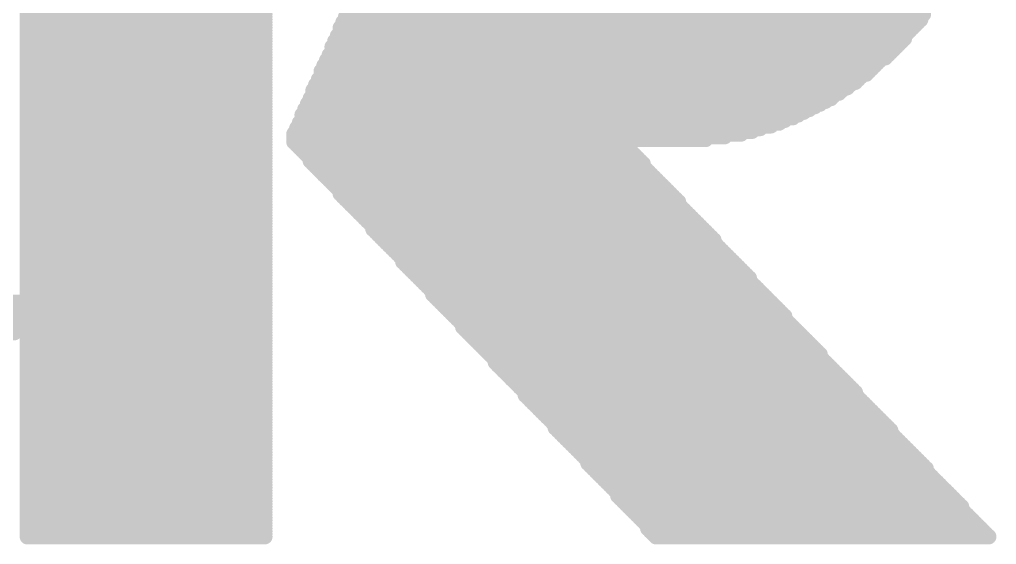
# Model space of a CAD drawing. Extents: x 97 to 206, y 100 to 175.
# Drawn here: x 154.972 to 158.106, y 148.013 to 149.697 of the extents above; entities that cross this region are included whole.
import ezdxf

# ---------------------------------------------------------------- set-up
doc = ezdxf.new("R2010")
doc.units = 0
doc.layers.get('0').update_dxf_attribs({"linetype": 'CONTINUOUS'})
doc.layers.add('SILK-TOP_PHO', color=9, linetype='CONTINUOUS')

# ---------------------------------------------------------------- blocks, each defined once
blk = doc.blocks.new('ROUND_117')
at = {"const_width": 0.02502}
blk.add_lwpolyline([(-0.01251, 0, 1), (0.01251, 0, 1)], format="xyb", close=True, dxfattribs=at)

msp = doc.modelspace()

# ---------------------------------------------------------------- linework, layer by layer
at = {"layer": 'SILK-TOP_PHO', "const_width": 0.050038}
for points in [[(154.997404, 149.714712), (155.758642, 149.714712)], [(154.997404, 149.705822), (155.758642, 149.705822)], [(156.018738, 149.705822), (157.862778, 149.705822)], [(156.027628, 149.714712), (157.871668, 149.714712)], [(154.997404, 149.697186), (155.758642, 149.697186)], [(154.997404, 149.688296), (155.758642, 149.688296)], [(154.997404, 149.67966), (155.758642, 149.67966)], [(154.997404, 149.671024), (155.758642, 149.671024)], [(156.001466, 149.671024), (157.836616, 149.671024)], [(156.010102, 149.688296), (157.854142, 149.688296)], [(156.010102, 149.67966), (157.845506, 149.67966)], [(156.018738, 149.697186), (157.862778, 149.697186)], [(154.997404, 149.662134), (155.758642, 149.662134)], [(154.997404, 149.653498), (155.758642, 149.653498)], [(154.997404, 149.644862), (155.758642, 149.644862)], [(154.997404, 149.635972), (155.758642, 149.635972)], [(155.992576, 149.644862), (157.810454, 149.644862)], [(155.992576, 149.635972), (157.810454, 149.635972)], [(156.001466, 149.662134), (157.82798, 149.662134)], [(156.001466, 149.653498), (157.819344, 149.653498)], [(154.997404, 149.627336), (155.758642, 149.627336)], [(154.997404, 149.618446), (155.758642, 149.618446)], [(154.997404, 149.60981), (155.758642, 149.60981)], [(155.975304, 149.60981), (157.784292, 149.60981)], [(155.98394, 149.627336), (157.801818, 149.627336)], [(155.98394, 149.618446), (157.792928, 149.618446)], [(154.997404, 149.601174), (155.758642, 149.601174)], [(154.997404, 149.592284), (155.758642, 149.592284)], [(154.997404, 149.583648), (155.758642, 149.583648)], [(154.997404, 149.575012), (155.758642, 149.575012)], [(155.966414, 149.583648), (157.75813, 149.583648)], [(155.966414, 149.575012), (157.749494, 149.575012)], [(155.975304, 149.601174), (157.775656, 149.601174)], [(155.975304, 149.592284), (157.766766, 149.592284)], [(154.997404, 149.566122), (155.758642, 149.566122)], [(154.997404, 149.557486), (155.758642, 149.557486)], [(154.997404, 149.548596), (155.758642, 149.548596)], [(155.948888, 149.548596), (157.714442, 149.548596)], [(155.957778, 149.566122), (157.731968, 149.566122)], [(155.957778, 149.557486), (157.723078, 149.557486)], [(154.997404, 149.53996), (155.758642, 149.53996)], [(154.997404, 149.531324), (155.758642, 149.531324)], [(154.997404, 149.522434), (155.758642, 149.522434)], [(154.997404, 149.513798), (155.758642, 149.513798)], [(155.940252, 149.531324), (157.696916, 149.531324)], [(155.940252, 149.522434), (157.68828, 149.522434)], [(155.940252, 149.513798), (157.670754, 149.513798)], [(155.948888, 149.53996), (157.705806, 149.53996)], [(154.997404, 149.505162), (155.758642, 149.505162)], [(154.997404, 149.496272), (155.758642, 149.496272)], [(154.997404, 149.487636), (155.758642, 149.487636)], [(154.997404, 149.478746), (155.758642, 149.478746)], [(155.922726, 149.487636), (157.635956, 149.487636)], [(155.922726, 149.478746), (157.627066, 149.478746)], [(155.931616, 149.505162), (157.662118, 149.505162)], [(155.931616, 149.496272), (157.653228, 149.496272)], [(154.997404, 149.47011), (155.758642, 149.47011)], [(154.997404, 149.461474), (155.758642, 149.461474)], [(154.997404, 149.452584), (155.758642, 149.452584)], [(155.91409, 149.47011), (157.609794, 149.47011)], [(155.91409, 149.461474), (157.600904, 149.461474)], [(155.91409, 149.452584), (157.583378, 149.452584)], [(154.997404, 149.443948), (155.758642, 149.443948)], [(154.997404, 149.435312), (155.758642, 149.435312)], [(154.997404, 149.426422), (155.758642, 149.426422)], [(154.997404, 149.417786), (155.758642, 149.417786)], [(155.896564, 149.426422), (157.539944, 149.426422)], [(155.896564, 149.417786), (157.522418, 149.417786)], [(155.905454, 149.443948), (157.574742, 149.443948)], [(155.905454, 149.435312), (157.557216, 149.435312)], [(154.997404, 149.408896), (155.758642, 149.408896)], [(154.997404, 149.40026), (155.758642, 149.40026)], [(154.997404, 149.391624), (155.758642, 149.391624)], [(155.879038, 149.391624), (157.470094, 149.391624)], [(155.887928, 149.408896), (157.504892, 149.408896)], [(155.887928, 149.40026), (157.487366, 149.40026)], [(154.997404, 149.382734), (155.758642, 149.382734)], [(154.997404, 149.374098), (155.758642, 149.374098)], [(154.997404, 149.365462), (155.758642, 149.365462)], [(154.997404, 149.356572), (155.758642, 149.356572)], [(155.870402, 149.365462), (157.40888, 149.365462)], [(155.870402, 149.356572), (157.382718, 149.356572)], [(155.879038, 149.382734), (157.452568, 149.382734)], [(155.879038, 149.374098), (157.426406, 149.374098)], [(154.997404, 149.347936), (155.758642, 149.347936)], [(154.997404, 149.339046), (155.758642, 149.339046)], [(154.997404, 149.33041), (155.758642, 149.33041)], [(154.997404, 149.321774), (155.758642, 149.321774)], [(155.852876, 149.33041), (157.286706, 149.33041)], [(155.852876, 149.321774), (157.234128, 149.321774)], [(155.861766, 149.347936), (157.347666, 149.347936)], [(155.861766, 149.339046), (157.321504, 149.339046)], [(154.997404, 149.312884), (155.758642, 149.312884)], [(154.997404, 149.304248), (155.758642, 149.304248)], [(154.997404, 149.295612), (155.758642, 149.295612)], [(155.852876, 149.312884), (157.173168, 149.312884)], [(155.852876, 149.304248), (156.902404, 149.304248)], [(155.861766, 149.295612), (156.911294, 149.295612)], [(154.997404, 149.286722), (155.758642, 149.286722)], [(154.997404, 149.278086), (155.758642, 149.278086)], [(154.997404, 149.269196), (155.758642, 149.269196)], [(154.997404, 149.26056), (155.758642, 149.26056)], [(155.870402, 149.286722), (156.91993, 149.286722)], [(155.879038, 149.278086), (156.928566, 149.278086)], [(155.887928, 149.269196), (156.937456, 149.269196)], [(155.896564, 149.26056), (156.946092, 149.26056)], [(154.997404, 149.251924), (155.758642, 149.251924)], [(154.997404, 149.243034), (155.758642, 149.243034)], [(154.997404, 149.234398), (155.758642, 149.234398)], [(155.905454, 149.251924), (156.954728, 149.251924)], [(155.905454, 149.243034), (156.963618, 149.243034)], [(155.91409, 149.234398), (156.972254, 149.234398)], [(154.997404, 149.225762), (155.758642, 149.225762)], [(154.997404, 149.216872), (155.758642, 149.216872)], [(154.997404, 149.208236), (155.758642, 149.208236)], [(154.997404, 149.199346), (155.758642, 149.199346)], [(155.922726, 149.225762), (156.972254, 149.225762)], [(155.931616, 149.216872), (156.981144, 149.216872)], [(155.940252, 149.208236), (156.98978, 149.208236)], [(155.948888, 149.199346), (156.998416, 149.199346)], [(154.997404, 149.19071), (155.758642, 149.19071)], [(154.997404, 149.182074), (155.758642, 149.182074)], [(154.997404, 149.173184), (155.758642, 149.173184)], [(154.997404, 149.164548), (155.758642, 149.164548)], [(155.957778, 149.19071), (157.007306, 149.19071)], [(155.966414, 149.182074), (157.015942, 149.182074)], [(155.975304, 149.173184), (157.024578, 149.173184)], [(155.98394, 149.164548), (157.033468, 149.164548)], [(154.997404, 149.155912), (155.758642, 149.155912)], [(154.997404, 149.147022), (155.758642, 149.147022)], [(154.997404, 149.138386), (155.758642, 149.138386)], [(155.992576, 149.155912), (157.042104, 149.155912)], [(156.001466, 149.147022), (157.050994, 149.147022)], [(156.001466, 149.138386), (157.05963, 149.138386)], [(154.997404, 149.129496), (155.758642, 149.129496)], [(154.997404, 149.12086), (155.758642, 149.12086)], [(154.997404, 149.112224), (155.758642, 149.112224)], [(154.997404, 149.103334), (155.758642, 149.103334)], [(156.010102, 149.129496), (157.068266, 149.129496)], [(156.018738, 149.12086), (157.077156, 149.12086)], [(156.027628, 149.112224), (157.085792, 149.112224)], [(156.036264, 149.103334), (157.085792, 149.103334)], [(154.997404, 149.094698), (155.758642, 149.094698)], [(154.997404, 149.086062), (155.758642, 149.086062)], [(154.997404, 149.077172), (155.758642, 149.077172)], [(156.045154, 149.094698), (157.094428, 149.094698)], [(156.05379, 149.086062), (157.103318, 149.086062)], [(156.062426, 149.077172), (157.111954, 149.077172)], [(154.997404, 149.068536), (155.758642, 149.068536)], [(154.997404, 149.059646), (155.758642, 149.059646)], [(154.997404, 149.05101), (155.758642, 149.05101)], [(154.997404, 149.042374), (155.758642, 149.042374)], [(156.071316, 149.068536), (157.120844, 149.068536)], [(156.079952, 149.059646), (157.12948, 149.059646)], [(156.088588, 149.05101), (157.138116, 149.05101)], [(156.097478, 149.042374), (157.147006, 149.042374)], [(154.997404, 149.033484), (155.758642, 149.033484)], [(154.997404, 149.024848), (155.758642, 149.024848)], [(154.997404, 149.016212), (155.758642, 149.016212)], [(156.106114, 149.033484), (157.155642, 149.033484)], [(156.106114, 149.024848), (157.164278, 149.024848)], [(156.115004, 149.016212), (157.173168, 149.016212)], [(154.997404, 149.007322), (155.758642, 149.007322)], [(154.997404, 148.998686), (155.758642, 148.998686)], [(154.997404, 148.989796), (155.758642, 148.989796)], [(154.997404, 148.98116), (155.758642, 148.98116)], [(156.12364, 149.007322), (157.181804, 149.007322)], [(156.132276, 148.998686), (157.190694, 148.998686)], [(156.141166, 148.989796), (157.19933, 148.989796)], [(156.149802, 148.98116), (157.19933, 148.98116)], [(154.997404, 148.972524), (155.758642, 148.972524)], [(154.997404, 148.963634), (155.758642, 148.963634)], [(154.997404, 148.954998), (155.758642, 148.954998)], [(154.997404, 148.946362), (155.758642, 148.946362)], [(156.158438, 148.972524), (157.207966, 148.972524)], [(156.167328, 148.963634), (157.216856, 148.963634)], [(156.175964, 148.954998), (157.225492, 148.954998)], [(156.184854, 148.946362), (157.234128, 148.946362)], [(154.997404, 148.937472), (155.758642, 148.937472)], [(154.997404, 148.928836), (155.758642, 148.928836)], [(154.997404, 148.919946), (155.758642, 148.919946)], [(156.19349, 148.937472), (157.243018, 148.937472)], [(156.202126, 148.928836), (157.251654, 148.928836)], [(156.202126, 148.919946), (157.260544, 148.919946)], [(154.997404, 148.91131), (155.758642, 148.91131)], [(154.997404, 148.902674), (155.758642, 148.902674)], [(154.997404, 148.893784), (155.758642, 148.893784)], [(154.997404, 148.885148), (155.758642, 148.885148)], [(156.211016, 148.91131), (157.26918, 148.91131)], [(156.219652, 148.902674), (157.277816, 148.902674)], [(156.228288, 148.893784), (157.286706, 148.893784)], [(156.237178, 148.885148), (157.295342, 148.885148)], [(154.997404, 148.876512), (155.758642, 148.876512)], [(154.997404, 148.867622), (155.758642, 148.867622)], [(154.997404, 148.858986), (155.758642, 148.858986)], [(156.245814, 148.876512), (157.303978, 148.876512)], [(156.254704, 148.867622), (157.312868, 148.867622)], [(156.26334, 148.858986), (157.312868, 148.858986)], [(154.997404, 148.850096), (155.758642, 148.850096)], [(154.997404, 148.84146), (155.758642, 148.84146)], [(154.997404, 148.832824), (155.758642, 148.832824)], [(154.997404, 148.823934), (155.758642, 148.823934)], [(156.271976, 148.850096), (157.321504, 148.850096)], [(156.280866, 148.84146), (157.330394, 148.84146)], [(156.289502, 148.832824), (157.33903, 148.832824)], [(156.298138, 148.823934), (157.347666, 148.823934)], [(152.412954, 148.789136), (155.758642, 148.789136)], [(154.997404, 148.815298), (155.758642, 148.815298)], [(154.997404, 148.806662), (155.758642, 148.806662)], [(154.997404, 148.797772), (155.758642, 148.797772)], [(156.298138, 148.815298), (157.356556, 148.815298)], [(156.307028, 148.806662), (157.365192, 148.806662)], [(156.315664, 148.797772), (157.373828, 148.797772)], [(156.324554, 148.789136), (157.382718, 148.789136)], [(152.42159, 148.780246), (155.758642, 148.780246)], [(152.42159, 148.77161), (155.758642, 148.77161)], [(152.430226, 148.762974), (154.981656, 148.762974)], [(154.997404, 148.762974), (155.758642, 148.762974)], [(156.33319, 148.780246), (157.391354, 148.780246)], [(156.341826, 148.77161), (157.400244, 148.77161)], [(156.350716, 148.762974), (157.40888, 148.762974)], [(152.439116, 148.754084), (154.981656, 148.754084)], [(152.447752, 148.745448), (154.972766, 148.745448)], [(152.447752, 148.736812), (154.972766, 148.736812)], [(152.456388, 148.727922), (154.96413, 148.727922)], [(154.997404, 148.754084), (155.758642, 148.754084)], [(154.997404, 148.745448), (155.758642, 148.745448)], [(154.997404, 148.736812), (155.758642, 148.736812)], [(154.997404, 148.727922), (155.758642, 148.727922)], [(156.359352, 148.754084), (157.417516, 148.754084)], [(156.367988, 148.745448), (157.426406, 148.745448)], [(156.376878, 148.736812), (157.426406, 148.736812)], [(156.385514, 148.727922), (157.435042, 148.727922)], [(152.465278, 148.719286), (154.96413, 148.719286)], [(152.465278, 148.710396), (154.955494, 148.710396)], [(152.473914, 148.70176), (154.955494, 148.70176)], [(154.997404, 148.719286), (155.758642, 148.719286)], [(154.997404, 148.710396), (155.758642, 148.710396)], [(154.997404, 148.70176), (155.758642, 148.70176)], [(156.394404, 148.719286), (157.443678, 148.719286)], [(156.394404, 148.710396), (157.452568, 148.710396)], [(156.40304, 148.70176), (157.461204, 148.70176)], [(152.482804, 148.693124), (154.955494, 148.693124)], [(154.997404, 148.693124), (155.758642, 148.693124)], [(154.997404, 148.684234), (155.758642, 148.684234)], [(154.997404, 148.675598), (155.758642, 148.675598)], [(154.997404, 148.666962), (155.758642, 148.666962)], [(156.411676, 148.693124), (157.470094, 148.693124)], [(156.420566, 148.684234), (157.47873, 148.684234)], [(156.429202, 148.675598), (157.487366, 148.675598)], [(156.437838, 148.666962), (157.496256, 148.666962)], [(154.997404, 148.658072), (155.758642, 148.658072)], [(154.997404, 148.649436), (155.758642, 148.649436)], [(154.997404, 148.640546), (155.758642, 148.640546)], [(154.997404, 148.63191), (155.758642, 148.63191)], [(156.446728, 148.658072), (157.504892, 148.658072)], [(156.455364, 148.649436), (157.513528, 148.649436)], [(156.464254, 148.640546), (157.522418, 148.640546)], [(156.47289, 148.63191), (157.531054, 148.63191)], [(154.997404, 148.623274), (155.758642, 148.623274)], [(154.997404, 148.614384), (155.758642, 148.614384)], [(154.997404, 148.605748), (155.758642, 148.605748)], [(156.481526, 148.623274), (157.539944, 148.623274)], [(156.490416, 148.614384), (157.539944, 148.614384)], [(156.499052, 148.605748), (157.54858, 148.605748)], [(154.997404, 148.597112), (155.758642, 148.597112)], [(154.997404, 148.588222), (155.758642, 148.588222)], [(154.997404, 148.579586), (155.758642, 148.579586)], [(154.997404, 148.570696), (155.758642, 148.570696)], [(156.499052, 148.597112), (157.557216, 148.597112)], [(156.507688, 148.588222), (157.566106, 148.588222)], [(156.516578, 148.579586), (157.574742, 148.579586)], [(156.525214, 148.570696), (157.583378, 148.570696)], [(154.997404, 148.56206), (155.758642, 148.56206)], [(154.997404, 148.553424), (155.758642, 148.553424)], [(154.997404, 148.544534), (155.758642, 148.544534)], [(156.534104, 148.56206), (157.592268, 148.56206)], [(156.54274, 148.553424), (157.600904, 148.553424)], [(156.551376, 148.544534), (157.609794, 148.544534)], [(154.997404, 148.535898), (155.758642, 148.535898)], [(154.997404, 148.527262), (155.758642, 148.527262)], [(154.997404, 148.518372), (155.758642, 148.518372)], [(154.997404, 148.509736), (155.758642, 148.509736)], [(156.560266, 148.535898), (157.61843, 148.535898)], [(156.568902, 148.527262), (157.627066, 148.527262)], [(156.577538, 148.518372), (157.635956, 148.518372)], [(156.586428, 148.509736), (157.644592, 148.509736)], [(154.997404, 148.500846), (155.758642, 148.500846)], [(154.997404, 148.49221), (155.758642, 148.49221)], [(154.997404, 148.483574), (155.758642, 148.483574)], [(156.595064, 148.500846), (157.653228, 148.500846)], [(156.595064, 148.49221), (157.653228, 148.49221)], [(156.603954, 148.483574), (157.662118, 148.483574)], [(154.997404, 148.474684), (155.758642, 148.474684)], [(154.997404, 148.466048), (155.758642, 148.466048)], [(154.997404, 148.457412), (155.758642, 148.457412)], [(154.997404, 148.448522), (155.758642, 148.448522)], [(156.61259, 148.474684), (157.670754, 148.474684)], [(156.621226, 148.466048), (157.679644, 148.466048)], [(156.630116, 148.457412), (157.68828, 148.457412)], [(156.638752, 148.448522), (157.696916, 148.448522)], [(154.997404, 148.439886), (155.758642, 148.439886)], [(154.997404, 148.430996), (155.758642, 148.430996)], [(154.997404, 148.42236), (155.758642, 148.42236)], [(154.997404, 148.413724), (155.758642, 148.413724)], [(156.647388, 148.439886), (157.705806, 148.439886)], [(156.656278, 148.430996), (157.714442, 148.430996)], [(156.664914, 148.42236), (157.723078, 148.42236)], [(156.673804, 148.413724), (157.731968, 148.413724)], [(154.997404, 148.404834), (155.758642, 148.404834)], [(154.997404, 148.396198), (155.758642, 148.396198)], [(154.997404, 148.387562), (155.758642, 148.387562)], [(156.68244, 148.404834), (157.740604, 148.404834)], [(156.691076, 148.396198), (157.749494, 148.396198)], [(156.691076, 148.387562), (157.75813, 148.387562)], [(154.997404, 148.378672), (155.758642, 148.378672)], [(154.997404, 148.370036), (155.758642, 148.370036)], [(154.997404, 148.361146), (155.758642, 148.361146)], [(154.997404, 148.35251), (155.758642, 148.35251)], [(156.699966, 148.378672), (157.766766, 148.378672)], [(156.708602, 148.370036), (157.766766, 148.370036)], [(156.717238, 148.361146), (157.775656, 148.361146)], [(156.726128, 148.35251), (157.784292, 148.35251)], [(154.997404, 148.343874), (155.758642, 148.343874)], [(154.997404, 148.334984), (155.758642, 148.334984)], [(154.997404, 148.326348), (155.758642, 148.326348)], [(156.734764, 148.343874), (157.792928, 148.343874)], [(156.743654, 148.334984), (157.801818, 148.334984)], [(156.75229, 148.326348), (157.810454, 148.326348)], [(154.997404, 148.317712), (155.758642, 148.317712)], [(154.997404, 148.308822), (155.758642, 148.308822)], [(154.997404, 148.300186), (155.758642, 148.300186)], [(154.997404, 148.291296), (155.758642, 148.291296)], [(156.760926, 148.317712), (157.819344, 148.317712)], [(156.769816, 148.308822), (157.82798, 148.308822)], [(156.778452, 148.300186), (157.836616, 148.300186)], [(156.787088, 148.291296), (157.845506, 148.291296)], [(154.997404, 148.28266), (155.758642, 148.28266)], [(154.997404, 148.274024), (155.758642, 148.274024)], [(154.997404, 148.265134), (155.758642, 148.265134)], [(154.997404, 148.256498), (155.758642, 148.256498)], [(156.795978, 148.28266), (157.854142, 148.28266)], [(156.795978, 148.274024), (157.862778, 148.274024)], [(156.804614, 148.265134), (157.871668, 148.265134)], [(156.813504, 148.256498), (157.880304, 148.256498)], [(154.997404, 148.247862), (155.758642, 148.247862)], [(154.997404, 148.238972), (155.758642, 148.238972)], [(154.997404, 148.230336), (155.758642, 148.230336)], [(156.82214, 148.247862), (157.880304, 148.247862)], [(156.830776, 148.238972), (157.889194, 148.238972)], [(156.839666, 148.230336), (157.89783, 148.230336)], [(154.997404, 148.221446), (155.758642, 148.221446)], [(154.997404, 148.21281), (155.758642, 148.21281)], [(154.997404, 148.204174), (155.758642, 148.204174)], [(154.997404, 148.195284), (155.758642, 148.195284)], [(156.848302, 148.221446), (157.906466, 148.221446)], [(156.856938, 148.21281), (157.915356, 148.21281)], [(156.865828, 148.204174), (157.923992, 148.204174)], [(156.874464, 148.195284), (157.932628, 148.195284)], [(154.997404, 148.186648), (155.758642, 148.186648)], [(154.997404, 148.178012), (155.758642, 148.178012)], [(154.997404, 148.169122), (155.758642, 148.169122)], [(156.883354, 148.186648), (157.941518, 148.186648)], [(156.89199, 148.178012), (157.950154, 148.178012)], [(156.89199, 148.169122), (157.959044, 148.169122)], [(154.997404, 148.160486), (155.758642, 148.160486)], [(154.997404, 148.151596), (155.758642, 148.151596)], [(154.997404, 148.14296), (155.758642, 148.14296)], [(154.997404, 148.134324), (155.758642, 148.134324)], [(156.900626, 148.160486), (157.96768, 148.160486)], [(156.909516, 148.151596), (157.976316, 148.151596)], [(156.918152, 148.14296), (157.985206, 148.14296)], [(156.926788, 148.134324), (157.993842, 148.134324)], [(154.997404, 148.125434), (155.758642, 148.125434)], [(154.997404, 148.116798), (155.758642, 148.116798)], [(154.997404, 148.108162), (155.758642, 148.108162)], [(154.997404, 148.099272), (155.758642, 148.099272)], [(156.935678, 148.125434), (157.993842, 148.125434)], [(156.944314, 148.116798), (158.002478, 148.116798)], [(156.953204, 148.108162), (158.011368, 148.108162)], [(156.96184, 148.099272), (158.020004, 148.099272)], [(154.997404, 148.090636), (155.758642, 148.090636)], [(154.997404, 148.081746), (155.758642, 148.081746)], [(154.997404, 148.07311), (155.758642, 148.07311)], [(156.970476, 148.090636), (158.028894, 148.090636)], [(156.979366, 148.081746), (158.03753, 148.081746)], [(156.988002, 148.07311), (158.046166, 148.07311)], [(154.997404, 148.064474), (155.758642, 148.064474)], [(154.997404, 148.055584), (155.758642, 148.055584)], [(154.997404, 148.046948), (155.758642, 148.046948)], [(154.997404, 148.038312), (155.758642, 148.038312)], [(156.988002, 148.064474), (158.055056, 148.064474)], [(156.996638, 148.055584), (158.063692, 148.055584)], [(157.005528, 148.046948), (158.072328, 148.046948)], [(157.014164, 148.038312), (158.081218, 148.038312)]]:
    msp.add_lwpolyline(points, dxfattribs=at)

# ---------------------------------------------------------------- block references
at = {"layer": 'SILK-TOP_PHO'}
for p in [(154.997404, 149.714712), (154.997404, 149.705822), (155.758642, 149.714712), (155.758642, 149.705822), (156.018738, 149.705822), (156.027628, 149.714712), (157.862778, 149.705822), (157.871668, 149.714712), (154.997404, 149.697186), (154.997404, 149.688296), (154.997404, 149.67966), (154.997404, 149.671024), (155.758642, 149.697186), (155.758642, 149.688296), (155.758642, 149.67966), (155.758642, 149.671024), (156.001466, 149.671024), (156.010102, 149.688296), (156.010102, 149.67966), (156.018738, 149.697186), (157.836616, 149.671024), (157.845506, 149.67966), (157.854142, 149.688296), (157.862778, 149.697186), (154.997404, 149.662134), (154.997404, 149.653498), (154.997404, 149.644862), (154.997404, 149.635972), (155.758642, 149.662134), (155.758642, 149.653498), (155.758642, 149.644862), (155.758642, 149.635972), (155.992576, 149.644862), (155.992576, 149.635972), (156.001466, 149.662134), (156.001466, 149.653498), (157.810454, 149.644862), (157.810454, 149.635972), (157.819344, 149.653498), (157.82798, 149.662134), (154.997404, 149.627336), (154.997404, 149.618446), (154.997404, 149.60981), (155.758642, 149.627336), (155.758642, 149.618446), (155.758642, 149.60981), (155.975304, 149.60981), (155.98394, 149.627336), (155.98394, 149.618446), (157.784292, 149.60981), (157.792928, 149.618446), (157.801818, 149.627336), (154.997404, 149.601174), (154.997404, 149.592284), (154.997404, 149.583648), (154.997404, 149.575012), (155.758642, 149.601174), (155.758642, 149.592284), (155.758642, 149.583648), (155.758642, 149.575012), (155.966414, 149.583648), (155.966414, 149.575012), (155.975304, 149.601174), (155.975304, 149.592284), (157.749494, 149.575012), (157.75813, 149.583648), (157.766766, 149.592284), (157.775656, 149.601174), (154.997404, 149.566122), (154.997404, 149.557486), (154.997404, 149.548596), (155.758642, 149.566122), (155.758642, 149.557486), (155.758642, 149.548596), (155.948888, 149.548596), (155.957778, 149.566122), (155.957778, 149.557486), (157.714442, 149.548596), (157.723078, 149.557486), (157.731968, 149.566122), (154.997404, 149.53996), (154.997404, 149.531324), (154.997404, 149.522434), (154.997404, 149.513798), (155.758642, 149.53996), (155.758642, 149.531324), (155.758642, 149.522434), (155.758642, 149.513798), (155.940252, 149.531324), (155.940252, 149.522434), (155.940252, 149.513798), (155.948888, 149.53996), (157.670754, 149.513798), (157.68828, 149.522434), (157.696916, 149.531324), (157.705806, 149.53996), (154.997404, 149.505162), (154.997404, 149.496272), (154.997404, 149.487636), (154.997404, 149.478746), (155.758642, 149.505162), (155.758642, 149.496272), (155.758642, 149.487636), (155.758642, 149.478746), (155.922726, 149.487636), (155.922726, 149.478746), (155.931616, 149.505162), (155.931616, 149.496272), (157.627066, 149.478746), (157.635956, 149.487636), (157.653228, 149.496272), (157.662118, 149.505162), (154.997404, 149.47011), (154.997404, 149.461474), (154.997404, 149.452584), (155.758642, 149.47011), (155.758642, 149.461474), (155.758642, 149.452584), (155.91409, 149.47011), (155.91409, 149.461474), (155.91409, 149.452584), (157.583378, 149.452584), (157.600904, 149.461474), (157.609794, 149.47011), (154.997404, 149.443948), (154.997404, 149.435312), (154.997404, 149.426422), (154.997404, 149.417786), (155.758642, 149.443948), (155.758642, 149.435312), (155.758642, 149.426422), (155.758642, 149.417786), (155.896564, 149.426422), (155.896564, 149.417786), (155.905454, 149.443948), (155.905454, 149.435312), (157.522418, 149.417786), (157.539944, 149.426422), (157.557216, 149.435312), (157.574742, 149.443948), (154.997404, 149.408896), (154.997404, 149.40026), (154.997404, 149.391624), (155.758642, 149.408896), (155.758642, 149.40026), (155.758642, 149.391624), (155.879038, 149.391624), (155.887928, 149.408896), (155.887928, 149.40026), (157.470094, 149.391624), (157.487366, 149.40026), (157.504892, 149.408896), (154.997404, 149.382734), (154.997404, 149.374098), (154.997404, 149.365462), (154.997404, 149.356572), (155.758642, 149.382734), (155.758642, 149.374098), (155.758642, 149.365462), (155.758642, 149.356572), (155.870402, 149.365462), (155.870402, 149.356572), (155.879038, 149.382734), (155.879038, 149.374098), (157.382718, 149.356572), (157.40888, 149.365462), (157.426406, 149.374098), (157.452568, 149.382734), (154.997404, 149.347936), (154.997404, 149.339046), (154.997404, 149.33041), (154.997404, 149.321774), (155.758642, 149.347936), (155.758642, 149.339046), (155.758642, 149.33041), (155.758642, 149.321774), (155.852876, 149.33041), (155.852876, 149.321774), (155.861766, 149.347936), (155.861766, 149.339046), (157.234128, 149.321774), (157.286706, 149.33041), (157.321504, 149.339046), (157.347666, 149.347936), (154.997404, 149.312884), (154.997404, 149.304248), (154.997404, 149.295612), (155.758642, 149.312884), (155.758642, 149.304248), (155.758642, 149.295612), (155.852876, 149.312884), (155.852876, 149.304248), (155.861766, 149.295612), (156.902404, 149.304248), (156.911294, 149.295612), (157.173168, 149.312884), (154.997404, 149.286722), (154.997404, 149.278086), (154.997404, 149.269196), (154.997404, 149.26056), (155.758642, 149.286722), (155.758642, 149.278086), (155.758642, 149.269196), (155.758642, 149.26056), (155.870402, 149.286722), (155.879038, 149.278086), (155.887928, 149.269196), (155.896564, 149.26056), (156.91993, 149.286722), (156.928566, 149.278086), (156.937456, 149.269196), (156.946092, 149.26056), (154.997404, 149.251924), (154.997404, 149.243034), (154.997404, 149.234398), (155.758642, 149.251924), (155.758642, 149.243034), (155.758642, 149.234398), (155.905454, 149.251924), (155.905454, 149.243034), (155.91409, 149.234398), (156.954728, 149.251924), (156.963618, 149.243034), (156.972254, 149.234398), (154.997404, 149.225762), (154.997404, 149.216872), (154.997404, 149.208236), (154.997404, 149.199346), (155.758642, 149.225762), (155.758642, 149.216872), (155.758642, 149.208236), (155.758642, 149.199346), (155.922726, 149.225762), (155.931616, 149.216872), (155.940252, 149.208236), (155.948888, 149.199346), (156.972254, 149.225762), (156.981144, 149.216872), (156.98978, 149.208236), (156.998416, 149.199346), (154.997404, 149.19071), (154.997404, 149.182074), (154.997404, 149.173184), (154.997404, 149.164548), (155.758642, 149.19071), (155.758642, 149.182074), (155.758642, 149.173184), (155.758642, 149.164548), (155.957778, 149.19071), (155.966414, 149.182074), (155.975304, 149.173184), (155.98394, 149.164548), (157.007306, 149.19071), (157.015942, 149.182074), (157.024578, 149.173184), (157.033468, 149.164548), (154.997404, 149.155912), (154.997404, 149.147022), (154.997404, 149.138386), (155.758642, 149.155912), (155.758642, 149.147022), (155.758642, 149.138386), (155.992576, 149.155912), (156.001466, 149.147022), (156.001466, 149.138386), (157.042104, 149.155912), (157.050994, 149.147022), (157.05963, 149.138386), (154.997404, 149.129496), (154.997404, 149.12086), (154.997404, 149.112224), (154.997404, 149.103334), (155.758642, 149.129496), (155.758642, 149.12086), (155.758642, 149.112224), (155.758642, 149.103334), (156.010102, 149.129496), (156.018738, 149.12086), (156.027628, 149.112224), (156.036264, 149.103334), (157.068266, 149.129496), (157.077156, 149.12086), (157.085792, 149.112224), (157.085792, 149.103334), (154.997404, 149.094698), (154.997404, 149.086062), (154.997404, 149.077172), (155.758642, 149.094698), (155.758642, 149.086062), (155.758642, 149.077172), (156.045154, 149.094698), (156.05379, 149.086062), (156.062426, 149.077172), (157.094428, 149.094698), (157.103318, 149.086062), (157.111954, 149.077172), (154.997404, 149.068536), (154.997404, 149.059646), (154.997404, 149.05101), (154.997404, 149.042374), (155.758642, 149.068536), (155.758642, 149.059646), (155.758642, 149.05101), (155.758642, 149.042374), (156.071316, 149.068536), (156.079952, 149.059646), (156.088588, 149.05101), (156.097478, 149.042374), (157.120844, 149.068536), (157.12948, 149.059646), (157.138116, 149.05101), (157.147006, 149.042374), (154.997404, 149.033484), (154.997404, 149.024848), (154.997404, 149.016212), (155.758642, 149.033484), (155.758642, 149.024848), (155.758642, 149.016212), (156.106114, 149.033484), (156.106114, 149.024848), (156.115004, 149.016212), (157.155642, 149.033484), (157.164278, 149.024848), (157.173168, 149.016212), (154.997404, 149.007322), (154.997404, 148.998686), (154.997404, 148.989796), (154.997404, 148.98116), (155.758642, 149.007322), (155.758642, 148.998686), (155.758642, 148.989796), (155.758642, 148.98116), (156.12364, 149.007322), (156.132276, 148.998686), (156.141166, 148.989796), (156.149802, 148.98116), (157.181804, 149.007322), (157.190694, 148.998686), (157.19933, 148.989796), (157.19933, 148.98116), (154.997404, 148.972524), (154.997404, 148.963634), (154.997404, 148.954998), (154.997404, 148.946362), (155.758642, 148.972524), (155.758642, 148.963634), (155.758642, 148.954998), (155.758642, 148.946362), (156.158438, 148.972524), (156.167328, 148.963634), (156.175964, 148.954998), (156.184854, 148.946362), (157.207966, 148.972524), (157.216856, 148.963634), (157.225492, 148.954998), (157.234128, 148.946362), (154.997404, 148.937472), (154.997404, 148.928836), (154.997404, 148.919946), (155.758642, 148.937472), (155.758642, 148.928836), (155.758642, 148.919946), (156.19349, 148.937472), (156.202126, 148.928836), (156.202126, 148.919946), (157.243018, 148.937472), (157.251654, 148.928836), (157.260544, 148.919946), (154.997404, 148.91131), (154.997404, 148.902674), (154.997404, 148.893784), (154.997404, 148.885148), (155.758642, 148.91131), (155.758642, 148.902674), (155.758642, 148.893784), (155.758642, 148.885148), (156.211016, 148.91131), (156.219652, 148.902674), (156.228288, 148.893784), (156.237178, 148.885148), (157.26918, 148.91131), (157.277816, 148.902674), (157.286706, 148.893784), (157.295342, 148.885148), (154.997404, 148.876512), (154.997404, 148.867622), (154.997404, 148.858986), (155.758642, 148.876512), (155.758642, 148.867622), (155.758642, 148.858986), (156.245814, 148.876512), (156.254704, 148.867622), (156.26334, 148.858986), (157.303978, 148.876512), (157.312868, 148.867622), (157.312868, 148.858986), (154.997404, 148.850096), (154.997404, 148.84146), (154.997404, 148.832824), (154.997404, 148.823934), (155.758642, 148.850096), (155.758642, 148.84146), (155.758642, 148.832824), (155.758642, 148.823934), (156.271976, 148.850096), (156.280866, 148.84146), (156.289502, 148.832824), (156.298138, 148.823934), (157.321504, 148.850096), (157.330394, 148.84146), (157.33903, 148.832824), (157.347666, 148.823934), (154.997404, 148.815298), (154.997404, 148.806662), (154.997404, 148.797772), (155.758642, 148.815298), (155.758642, 148.806662), (155.758642, 148.797772), (155.758642, 148.789136), (156.298138, 148.815298), (156.307028, 148.806662), (156.315664, 148.797772), (156.324554, 148.789136), (157.356556, 148.815298), (157.365192, 148.806662), (157.373828, 148.797772), (157.382718, 148.789136), (154.981656, 148.762974), (154.997404, 148.762974), (155.758642, 148.780246), (155.758642, 148.77161), (155.758642, 148.762974), (156.33319, 148.780246), (156.341826, 148.77161), (156.350716, 148.762974), (157.391354, 148.780246), (157.400244, 148.77161), (157.40888, 148.762974), (154.96413, 148.727922), (154.972766, 148.745448), (154.972766, 148.736812), (154.981656, 148.754084), (154.997404, 148.754084), (154.997404, 148.745448), (154.997404, 148.736812), (154.997404, 148.727922), (155.758642, 148.754084), (155.758642, 148.745448), (155.758642, 148.736812), (155.758642, 148.727922), (156.359352, 148.754084), (156.367988, 148.745448), (156.376878, 148.736812), (156.385514, 148.727922), (157.417516, 148.754084), (157.426406, 148.745448), (157.426406, 148.736812), (157.435042, 148.727922), (154.955494, 148.710396), (154.955494, 148.70176), (154.96413, 148.719286), (154.997404, 148.719286), (154.997404, 148.710396), (154.997404, 148.70176), (155.758642, 148.719286), (155.758642, 148.710396), (155.758642, 148.70176), (156.394404, 148.719286), (156.394404, 148.710396), (156.40304, 148.70176), (157.443678, 148.719286), (157.452568, 148.710396), (157.461204, 148.70176), (154.955494, 148.693124), (154.997404, 148.693124), (154.997404, 148.684234), (154.997404, 148.675598), (154.997404, 148.666962), (155.758642, 148.693124), (155.758642, 148.684234), (155.758642, 148.675598), (155.758642, 148.666962), (156.411676, 148.693124), (156.420566, 148.684234), (156.429202, 148.675598), (156.437838, 148.666962), (157.470094, 148.693124), (157.47873, 148.684234), (157.487366, 148.675598), (157.496256, 148.666962), (154.997404, 148.658072), (154.997404, 148.649436), (154.997404, 148.640546), (154.997404, 148.63191), (155.758642, 148.658072), (155.758642, 148.649436), (155.758642, 148.640546), (155.758642, 148.63191), (156.446728, 148.658072), (156.455364, 148.649436), (156.464254, 148.640546), (156.47289, 148.63191), (157.504892, 148.658072), (157.513528, 148.649436), (157.522418, 148.640546), (157.531054, 148.63191), (154.997404, 148.623274), (154.997404, 148.614384), (154.997404, 148.605748), (155.758642, 148.623274), (155.758642, 148.614384), (155.758642, 148.605748), (156.481526, 148.623274), (156.490416, 148.614384), (156.499052, 148.605748), (157.539944, 148.623274), (157.539944, 148.614384), (157.54858, 148.605748), (154.997404, 148.597112), (154.997404, 148.588222), (154.997404, 148.579586), (154.997404, 148.570696), (155.758642, 148.597112), (155.758642, 148.588222), (155.758642, 148.579586), (155.758642, 148.570696), (156.499052, 148.597112), (156.507688, 148.588222), (156.516578, 148.579586), (156.525214, 148.570696), (157.557216, 148.597112), (157.566106, 148.588222), (157.574742, 148.579586), (157.583378, 148.570696), (154.997404, 148.56206), (154.997404, 148.553424), (154.997404, 148.544534), (155.758642, 148.56206), (155.758642, 148.553424), (155.758642, 148.544534), (156.534104, 148.56206), (156.54274, 148.553424), (156.551376, 148.544534), (157.592268, 148.56206), (157.600904, 148.553424), (157.609794, 148.544534), (154.997404, 148.535898), (154.997404, 148.527262), (154.997404, 148.518372), (154.997404, 148.509736), (155.758642, 148.535898), (155.758642, 148.527262), (155.758642, 148.518372), (155.758642, 148.509736), (156.560266, 148.535898), (156.568902, 148.527262), (156.577538, 148.518372), (156.586428, 148.509736), (157.61843, 148.535898), (157.627066, 148.527262), (157.635956, 148.518372), (157.644592, 148.509736), (154.997404, 148.500846), (154.997404, 148.49221), (154.997404, 148.483574), (155.758642, 148.500846), (155.758642, 148.49221), (155.758642, 148.483574), (156.595064, 148.500846), (156.595064, 148.49221), (156.603954, 148.483574), (157.653228, 148.500846), (157.653228, 148.49221), (157.662118, 148.483574), (154.997404, 148.474684), (154.997404, 148.466048), (154.997404, 148.457412), (154.997404, 148.448522), (155.758642, 148.474684), (155.758642, 148.466048), (155.758642, 148.457412), (155.758642, 148.448522), (156.61259, 148.474684), (156.621226, 148.466048), (156.630116, 148.457412), (156.638752, 148.448522), (157.670754, 148.474684), (157.679644, 148.466048), (157.68828, 148.457412), (157.696916, 148.448522), (154.997404, 148.439886), (154.997404, 148.430996), (154.997404, 148.42236), (154.997404, 148.413724), (155.758642, 148.439886), (155.758642, 148.430996), (155.758642, 148.42236), (155.758642, 148.413724), (156.647388, 148.439886), (156.656278, 148.430996), (156.664914, 148.42236), (156.673804, 148.413724), (157.705806, 148.439886), (157.714442, 148.430996), (157.723078, 148.42236), (157.731968, 148.413724), (154.997404, 148.404834), (154.997404, 148.396198), (154.997404, 148.387562), (155.758642, 148.404834), (155.758642, 148.396198), (155.758642, 148.387562), (156.68244, 148.404834), (156.691076, 148.396198), (156.691076, 148.387562), (157.740604, 148.404834), (157.749494, 148.396198), (157.75813, 148.387562), (154.997404, 148.378672), (154.997404, 148.370036), (154.997404, 148.361146), (154.997404, 148.35251), (155.758642, 148.378672), (155.758642, 148.370036), (155.758642, 148.361146), (155.758642, 148.35251), (156.699966, 148.378672), (156.708602, 148.370036), (156.717238, 148.361146), (156.726128, 148.35251), (157.766766, 148.378672), (157.766766, 148.370036), (157.775656, 148.361146), (157.784292, 148.35251), (154.997404, 148.343874), (154.997404, 148.334984), (154.997404, 148.326348), (155.758642, 148.343874), (155.758642, 148.334984), (155.758642, 148.326348), (156.734764, 148.343874), (156.743654, 148.334984), (156.75229, 148.326348), (157.792928, 148.343874), (157.801818, 148.334984), (157.810454, 148.326348), (154.997404, 148.317712), (154.997404, 148.308822), (154.997404, 148.300186), (154.997404, 148.291296), (155.758642, 148.317712), (155.758642, 148.308822), (155.758642, 148.300186), (155.758642, 148.291296), (156.760926, 148.317712), (156.769816, 148.308822), (156.778452, 148.300186), (156.787088, 148.291296), (157.819344, 148.317712), (157.82798, 148.308822), (157.836616, 148.300186), (157.845506, 148.291296), (154.997404, 148.28266), (154.997404, 148.274024), (154.997404, 148.265134), (154.997404, 148.256498), (155.758642, 148.28266), (155.758642, 148.274024), (155.758642, 148.265134), (155.758642, 148.256498), (156.795978, 148.28266), (156.795978, 148.274024), (156.804614, 148.265134), (156.813504, 148.256498), (157.854142, 148.28266), (157.862778, 148.274024), (157.871668, 148.265134), (157.880304, 148.256498), (154.997404, 148.247862), (154.997404, 148.238972), (154.997404, 148.230336), (155.758642, 148.247862), (155.758642, 148.238972), (155.758642, 148.230336), (156.82214, 148.247862), (156.830776, 148.238972), (156.839666, 148.230336), (157.880304, 148.247862), (157.889194, 148.238972), (157.89783, 148.230336), (154.997404, 148.221446), (154.997404, 148.21281), (154.997404, 148.204174), (154.997404, 148.195284), (155.758642, 148.221446), (155.758642, 148.21281), (155.758642, 148.204174), (155.758642, 148.195284), (156.848302, 148.221446), (156.856938, 148.21281), (156.865828, 148.204174), (156.874464, 148.195284), (157.906466, 148.221446), (157.915356, 148.21281), (157.923992, 148.204174), (157.932628, 148.195284), (154.997404, 148.186648), (154.997404, 148.178012), (154.997404, 148.169122), (155.758642, 148.186648), (155.758642, 148.178012), (155.758642, 148.169122), (156.883354, 148.186648), (156.89199, 148.178012), (156.89199, 148.169122), (157.941518, 148.186648), (157.950154, 148.178012), (157.959044, 148.169122), (154.997404, 148.160486), (154.997404, 148.151596), (154.997404, 148.14296), (154.997404, 148.134324), (155.758642, 148.160486), (155.758642, 148.151596), (155.758642, 148.14296), (155.758642, 148.134324), (156.900626, 148.160486), (156.909516, 148.151596), (156.918152, 148.14296), (156.926788, 148.134324), (157.96768, 148.160486), (157.976316, 148.151596), (157.985206, 148.14296), (157.993842, 148.134324), (154.997404, 148.125434), (154.997404, 148.116798), (154.997404, 148.108162), (154.997404, 148.099272), (155.758642, 148.125434), (155.758642, 148.116798), (155.758642, 148.108162), (155.758642, 148.099272), (156.935678, 148.125434), (156.944314, 148.116798), (156.953204, 148.108162), (156.96184, 148.099272), (157.993842, 148.125434), (158.002478, 148.116798), (158.011368, 148.108162), (158.020004, 148.099272), (154.997404, 148.090636), (154.997404, 148.081746), (154.997404, 148.07311), (155.758642, 148.090636), (155.758642, 148.081746), (155.758642, 148.07311), (156.970476, 148.090636), (156.979366, 148.081746), (156.988002, 148.07311), (158.028894, 148.090636), (158.03753, 148.081746), (158.046166, 148.07311), (154.997404, 148.064474), (154.997404, 148.055584), (154.997404, 148.046948), (154.997404, 148.038312), (155.758642, 148.064474), (155.758642, 148.055584), (155.758642, 148.046948), (155.758642, 148.038312), (156.988002, 148.064474), (156.996638, 148.055584), (157.005528, 148.046948), (157.014164, 148.038312), (158.055056, 148.064474), (158.063692, 148.055584), (158.072328, 148.046948), (158.081218, 148.038312)]:
    msp.add_blockref('ROUND_117', p, dxfattribs=at)

doc.saveas('drawing.dxf')
